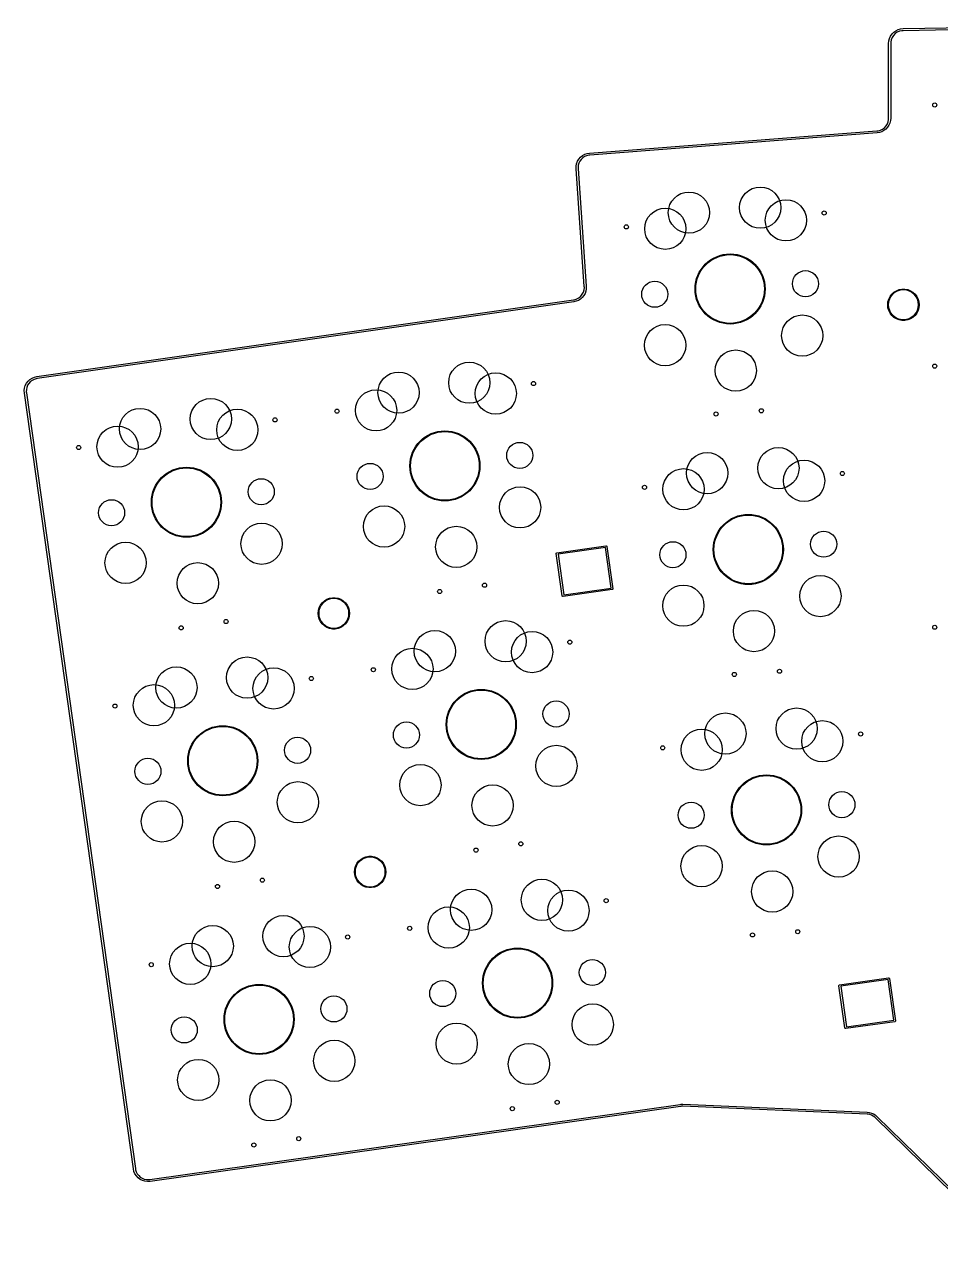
# Model space of a CAD drawing. Extents: x 2.46 to 8.59, y -5.89 to -1.75.
# Drawn here: x 2.464 to 5.09, y -5.228 to -1.749 of the extents above; entities that cross this region are included whole.
import ezdxf

# ---------------------------------------------------------------- set-up
doc = ezdxf.new("R2010")
doc.units = 0
doc.header["$MEASUREMENT"] = 0
doc.layers.add('BLACK', color=7, linetype='CONTINUOUS')

msp = doc.modelspace()

# ---------------------------------------------------------------- linework, layer by layer
at = {"layer": 'BLACK', "linetype": 'CONTINUOUS'}
for p, q in [((4.9508, -1.7772), (4.956, -1.772)), ((4.956, -1.772), (4.9619, -1.7678)), ((4.9658, -1.7721), (4.96, -1.7761)), ((4.9619, -1.7678), (4.9685, -1.7646)), ((4.9724, -1.7693), (4.9658, -1.7721)), ((4.9685, -1.7646), (4.9755, -1.7626)), ((4.9793, -1.7678), (4.9724, -1.7693)), ((4.9755, -1.7626), (4.9828, -1.7619)), ((4.9829, -1.7678), (4.9793, -1.7678)), ((4.9828, -1.7619), (5.7353, -1.7494)), ((4.9828, -1.7619), (4.9828, -1.7619)), ((5.7354, -1.7553), (4.9829, -1.7678)), ((4.9829, -1.7678), (4.9829, -1.7678)), ((4.9411, -1.8042), (4.9418, -1.7969)), ((4.9411, -2.0184), (4.9411, -1.8042)), ((4.9418, -1.7969), (4.9436, -1.7899)), ((4.9436, -1.7899), (4.9467, -1.7832)), ((4.9467, -1.7832), (4.9508, -1.7772)), ((4.9484, -1.7937), (4.947, -1.8006)), ((4.947, -1.8006), (4.947, -1.8042)), ((4.947, -1.8042), (4.947, -2.0184)), ((4.9511, -1.7871), (4.9484, -1.7937)), ((4.955, -1.7812), (4.9511, -1.7871)), ((4.96, -1.7761), (4.955, -1.7812)), ((4.9175, -2.0526), (4.9236, -2.0497)), ((4.9236, -2.0497), (4.9291, -2.0456)), ((4.9333, -2.0496), (4.9277, -2.0539)), ((4.9291, -2.0456), (4.9338, -2.0406)), ((4.9381, -2.0445), (4.9333, -2.0496)), ((4.9338, -2.0406), (4.9374, -2.0348)), ((4.9374, -2.0348), (4.9399, -2.0285)), ((4.9419, -2.0386), (4.9381, -2.0445)), ((4.9399, -2.0285), (4.9411, -2.0218)), ((4.9411, -2.0218), (4.9411, -2.0184)), ((4.9411, -2.0184), (4.9411, -2.0184)), ((4.9447, -2.0322), (4.9419, -2.0386)), ((4.9465, -2.0254), (4.9447, -2.0322)), ((4.947, -2.0184), (4.9465, -2.0254)), ((4.0842, -2.1182), (4.9075, -2.0547)), ((4.908, -2.0606), (4.0847, -2.1241)), ((4.9075, -2.0547), (4.9109, -2.0544)), ((4.9075, -2.0547), (4.9075, -2.0547)), ((4.9075, -2.0547), (4.9075, -2.0547)), ((4.9075, -2.0547), (4.9075, -2.0547)), ((4.9082, -2.0605), (4.908, -2.0606)), ((4.908, -2.0606), (4.908, -2.0606)), ((4.908, -2.0606), (4.908, -2.0606)), ((4.908, -2.0606), (4.908, -2.0606)), ((4.9149, -2.0595), (4.9082, -2.0605)), ((4.9109, -2.0544), (4.9175, -2.0526)), ((4.9216, -2.0572), (4.9149, -2.0595)), ((4.9277, -2.0539), (4.9216, -2.0572)), ((4.0636, -2.1254), (4.0701, -2.1218)), ((4.0701, -2.1218), (4.077, -2.1194)), ((4.077, -2.1194), (4.0842, -2.1182)), ((4.0842, -2.1182), (4.0842, -2.1182)), ((4.0842, -2.1182), (4.0842, -2.1182)), ((4.0453, -2.1633), (4.0454, -2.156)), ((4.0454, -2.156), (4.0468, -2.1488)), ((4.0468, -2.1488), (4.0494, -2.1419)), ((4.0494, -2.1419), (4.0532, -2.1356)), ((4.0516, -2.1534), (4.0509, -2.1598)), ((4.0533, -2.1473), (4.0516, -2.1534)), ((4.0532, -2.1356), (4.058, -2.1301)), ((4.0561, -2.1416), (4.0533, -2.1473)), ((4.0598, -2.1365), (4.0561, -2.1416)), ((4.058, -2.1301), (4.0636, -2.1254)), ((4.0644, -2.1321), (4.0598, -2.1365)), ((4.0696, -2.1285), (4.0644, -2.1321)), ((4.0754, -2.1259), (4.0696, -2.1285)), ((4.0815, -2.1243), (4.0754, -2.1259)), ((4.0847, -2.1241), (4.0815, -2.1243)), ((4.0847, -2.1241), (4.0847, -2.1241)), ((4.0847, -2.1241), (4.0847, -2.1241)), ((4.0847, -2.1241), (4.0847, -2.1241)), ((4.0847, -2.1241), (4.0847, -2.1241)), ((4.0688, -2.5002), (4.0453, -2.1633)), ((4.0453, -2.1633), (4.0453, -2.1633)), ((4.0509, -2.1598), (4.0512, -2.1629)), ((4.0512, -2.1629), (4.0512, -2.1629)), ((4.0512, -2.1629), (4.0512, -2.1629)), ((4.0512, -2.1629), (4.0747, -2.4998)), ((4.0683, -2.5104), (4.0691, -2.5036)), ((4.0691, -2.5036), (4.0688, -2.5002)), ((4.0688, -2.5002), (4.0688, -2.5002)), ((4.0688, -2.5002), (4.0688, -2.5002)), ((4.0747, -2.4998), (4.0746, -2.5068)), ((4.0747, -2.4998), (4.0747, -2.4998)), ((2.5002, -2.7583), (4.0376, -2.5388)), ((4.0376, -2.5388), (4.041, -2.5383)), ((4.0376, -2.5388), (4.0376, -2.5388)), ((4.0376, -2.5388), (4.0376, -2.5388)), ((4.0376, -2.5388), (4.0376, -2.5388)), ((4.041, -2.5383), (4.0475, -2.5361)), ((4.0475, -2.5361), (4.0534, -2.5327)), ((4.0578, -2.5366), (4.0518, -2.5404)), ((4.0534, -2.5327), (4.0587, -2.5283)), ((4.0631, -2.532), (4.0578, -2.5366)), ((4.0587, -2.5283), (4.063, -2.5229)), ((4.063, -2.5229), (4.0662, -2.5169)), ((4.0675, -2.5265), (4.0631, -2.532)), ((4.0662, -2.5169), (4.0683, -2.5104)), ((4.071, -2.5203), (4.0675, -2.5265)), ((4.0734, -2.5137), (4.071, -2.5203)), ((4.0746, -2.5068), (4.0734, -2.5137)), ((4.9391, -2.5446), (4.9414, -2.5366)), ((4.9431, -2.5372), (4.9409, -2.5449)), ((4.9414, -2.5366), (4.9451, -2.5291)), ((4.9466, -2.5301), (4.9431, -2.5372)), ((4.9451, -2.5291), (4.9501, -2.5225)), ((4.9515, -2.5237), (4.9466, -2.5301)), ((4.9501, -2.5225), (4.9563, -2.5169)), ((4.9574, -2.5183), (4.9515, -2.5237)), ((4.9563, -2.5169), (4.9634, -2.5125)), ((4.9642, -2.5141), (4.9574, -2.5183)), ((4.9634, -2.5125), (4.9711, -2.5095)), ((4.9716, -2.5112), (4.9642, -2.5141)), ((4.9711, -2.5095), (4.9793, -2.508)), ((4.9795, -2.5097), (4.9716, -2.5112)), ((4.9793, -2.508), (4.9876, -2.508)), ((4.9875, -2.5097), (4.9795, -2.5097)), ((4.9953, -2.5112), (4.9875, -2.5097)), ((4.9876, -2.508), (4.9958, -2.5095)), ((5.0028, -2.5141), (4.9953, -2.5112)), ((4.9958, -2.5095), (5.0036, -2.5125)), ((5.0096, -2.5183), (5.0028, -2.5141)), ((5.0036, -2.5125), (5.0106, -2.5169)), ((5.0155, -2.5237), (5.0096, -2.5183)), ((5.0106, -2.5169), (5.0168, -2.5225)), ((5.0203, -2.5301), (5.0155, -2.5237)), ((5.0168, -2.5225), (5.0218, -2.5291)), ((5.0239, -2.5372), (5.0203, -2.5301)), ((5.0218, -2.5291), (5.0255, -2.5366)), ((5.026, -2.5449), (5.0239, -2.5372)), ((5.0255, -2.5366), (5.0278, -2.5446)), ((4.0385, -2.5446), (2.5011, -2.7641)), ((4.0386, -2.5446), (4.0385, -2.5446)), ((4.0385, -2.5446), (4.0385, -2.5446)), ((4.0385, -2.5446), (4.0385, -2.5446)), ((4.0385, -2.5446), (4.0385, -2.5446)), ((4.0453, -2.543), (4.0386, -2.5446)), ((4.0518, -2.5404), (4.0453, -2.543)), ((4.9384, -2.5529), (4.9391, -2.5446)), ((4.9391, -2.5612), (4.9384, -2.5529)), ((4.9414, -2.5692), (4.9391, -2.5612)), ((4.9409, -2.5449), (4.9402, -2.5529)), ((4.9402, -2.5529), (4.9409, -2.5608)), ((4.9409, -2.5608), (4.9431, -2.5685)), ((4.9451, -2.5766), (4.9414, -2.5692)), ((4.9431, -2.5685), (4.9466, -2.5757)), ((5.0203, -2.5757), (5.0239, -2.5685)), ((5.0255, -2.5692), (5.0218, -2.5766)), ((5.0239, -2.5685), (5.026, -2.5608)), ((5.0278, -2.5612), (5.0255, -2.5692)), ((5.0268, -2.5529), (5.026, -2.5449)), ((5.026, -2.5608), (5.0268, -2.5529)), ((5.0278, -2.5446), (5.0286, -2.5529)), ((5.0286, -2.5529), (5.0278, -2.5612)), ((4.9501, -2.5832), (4.9451, -2.5766)), ((4.9466, -2.5757), (4.9515, -2.582)), ((4.9563, -2.5889), (4.9501, -2.5832)), ((4.9515, -2.582), (4.9574, -2.5874)), ((4.9634, -2.5932), (4.9563, -2.5889)), ((4.9574, -2.5874), (4.9642, -2.5916)), ((4.9711, -2.5962), (4.9634, -2.5932)), ((4.9642, -2.5916), (4.9716, -2.5945)), ((4.9793, -2.5978), (4.9711, -2.5962)), ((4.9716, -2.5945), (4.9795, -2.596)), ((4.9876, -2.5978), (4.9793, -2.5978)), ((4.9795, -2.596), (4.9875, -2.596)), ((4.9875, -2.596), (4.9953, -2.5945)), ((4.9958, -2.5962), (4.9876, -2.5978)), ((4.9953, -2.5945), (5.0028, -2.5916)), ((5.0036, -2.5932), (4.9958, -2.5962)), ((5.0028, -2.5916), (5.0096, -2.5874)), ((5.0106, -2.5889), (5.0036, -2.5932)), ((5.0096, -2.5874), (5.0155, -2.582)), ((5.0168, -2.5832), (5.0106, -2.5889)), ((5.0155, -2.582), (5.0203, -2.5757)), ((5.0218, -2.5766), (5.0168, -2.5832)), ((2.4669, -2.7844), (2.4703, -2.7778)), ((2.4703, -2.7778), (2.4747, -2.7719)), ((2.477, -2.7782), (2.4736, -2.7836)), ((2.4747, -2.7719), (2.4801, -2.7669)), ((2.4812, -2.7735), (2.477, -2.7782)), ((2.4801, -2.7669), (2.4863, -2.7628)), ((2.4862, -2.7696), (2.4812, -2.7735)), ((2.4919, -2.7666), (2.4862, -2.7696)), ((2.4863, -2.7628), (2.493, -2.76)), ((2.4979, -2.7646), (2.4919, -2.7666)), ((2.493, -2.76), (2.5002, -2.7583)), ((2.501, -2.7641), (2.4979, -2.7646)), ((2.5002, -2.7583), (2.5002, -2.7583)), ((2.5011, -2.7641), (2.501, -2.7641)), ((2.4639, -2.7987), (2.4648, -2.7914)), ((2.4643, -2.8061), (2.4639, -2.7987)), ((2.7766, -5.0284), (2.4643, -2.8061)), ((2.4643, -2.8061), (2.4643, -2.8061)), ((2.4648, -2.7914), (2.4669, -2.7844)), ((2.4699, -2.7957), (2.4697, -2.8021)), ((2.4697, -2.8021), (2.4701, -2.8053)), ((2.4712, -2.7895), (2.4699, -2.7957)), ((2.4701, -2.8053), (2.4701, -2.8053)), ((2.4701, -2.8053), (2.7825, -5.0276)), ((2.4736, -2.7836), (2.4712, -2.7895)), ((3.9886, -3.2649), (3.9897, -3.2635)), ((3.9886, -3.2658), (3.9886, -3.2649)), ((4.0056, -3.3867), (3.9886, -3.2658)), ((3.9897, -3.2635), (3.9906, -3.2631)), ((3.9906, -3.2631), (4.1309, -3.2434)), ((4.1293, -3.2484), (3.9936, -3.2675)), ((3.9936, -3.2675), (4.0099, -3.3837)), ((4.1456, -3.3646), (4.1293, -3.2484)), ((4.1309, -3.2434), (4.1319, -3.2435)), ((4.1319, -3.2435), (4.1333, -3.2446)), ((4.1333, -3.2446), (4.1336, -3.2454)), ((4.1336, -3.2454), (4.1506, -3.3663)), ((4.1486, -3.369), (4.0082, -3.3887)), ((4.0099, -3.3837), (4.1456, -3.3646)), ((4.1495, -3.3687), (4.1486, -3.369)), ((4.1505, -3.3672), (4.1495, -3.3687)), ((4.1506, -3.3663), (4.1505, -3.3672)), ((3.3127, -3.4132), (3.3177, -3.4065)), ((3.3191, -3.4077), (3.3142, -3.4141)), ((3.3177, -3.4065), (3.3239, -3.4009)), ((3.325, -3.4024), (3.3191, -3.4077)), ((3.3239, -3.4009), (3.331, -3.3965)), ((3.3318, -3.3981), (3.325, -3.4024)), ((3.331, -3.3965), (3.3387, -3.3935)), ((3.3392, -3.3953), (3.3318, -3.3981)), ((3.3387, -3.3935), (3.3469, -3.392)), ((3.3471, -3.3938), (3.3392, -3.3953)), ((3.3469, -3.392), (3.3552, -3.392)), ((3.3551, -3.3938), (3.3471, -3.3938)), ((3.3629, -3.3953), (3.3551, -3.3938)), ((3.3552, -3.392), (3.3634, -3.3935)), ((3.3704, -3.3981), (3.3629, -3.3953)), ((3.3634, -3.3935), (3.3712, -3.3965)), ((3.3772, -3.4024), (3.3704, -3.3981)), ((3.3712, -3.3965), (3.3782, -3.4009)), ((3.3831, -3.4077), (3.3772, -3.4024)), ((3.3782, -3.4009), (3.3844, -3.4065)), ((3.3879, -3.4141), (3.3831, -3.4077)), ((3.3844, -3.4065), (3.3894, -3.4132)), ((4.0059, -3.3875), (4.0056, -3.3867)), ((4.0073, -3.3886), (4.0059, -3.3875)), ((4.0082, -3.3887), (4.0073, -3.3886)), ((3.306, -3.4369), (3.3067, -3.4286)), ((3.3067, -3.4452), (3.306, -3.4369)), ((3.3067, -3.4286), (3.309, -3.4206)), ((3.3085, -3.429), (3.3078, -3.4369)), ((3.3078, -3.4369), (3.3085, -3.4449)), ((3.3107, -3.4213), (3.3085, -3.429)), ((3.309, -3.4206), (3.3127, -3.4132)), ((3.3142, -3.4141), (3.3107, -3.4213)), ((3.3915, -3.4213), (3.3879, -3.4141)), ((3.3894, -3.4132), (3.3931, -3.4206)), ((3.3936, -3.429), (3.3915, -3.4213)), ((3.3931, -3.4206), (3.3954, -3.4286)), ((3.3944, -3.4369), (3.3936, -3.429)), ((3.3936, -3.4449), (3.3944, -3.4369)), ((3.3954, -3.4286), (3.3962, -3.4369)), ((3.3962, -3.4369), (3.3954, -3.4452)), ((3.309, -3.4532), (3.3067, -3.4452)), ((3.3085, -3.4449), (3.3107, -3.4526)), ((3.3127, -3.4607), (3.309, -3.4532)), ((3.3107, -3.4526), (3.3142, -3.4597)), ((3.3177, -3.4673), (3.3127, -3.4607)), ((3.3142, -3.4597), (3.3191, -3.4661)), ((3.3239, -3.4729), (3.3177, -3.4673)), ((3.3191, -3.4661), (3.325, -3.4715)), ((3.331, -3.4773), (3.3239, -3.4729)), ((3.325, -3.4715), (3.3318, -3.4757)), ((3.3387, -3.4803), (3.331, -3.4773)), ((3.3318, -3.4757), (3.3392, -3.4786)), ((3.3392, -3.4786), (3.3471, -3.48)), ((3.3551, -3.48), (3.3629, -3.4786)), ((3.3629, -3.4786), (3.3704, -3.4757)), ((3.3712, -3.4773), (3.3634, -3.4803)), ((3.3704, -3.4757), (3.3772, -3.4715)), ((3.3782, -3.4729), (3.3712, -3.4773)), ((3.3772, -3.4715), (3.3831, -3.4661)), ((3.3844, -3.4673), (3.3782, -3.4729)), ((3.3831, -3.4661), (3.3879, -3.4597)), ((3.3894, -3.4607), (3.3844, -3.4673)), ((3.3879, -3.4597), (3.3915, -3.4526)), ((3.3931, -3.4532), (3.3894, -3.4607)), ((3.3915, -3.4526), (3.3936, -3.4449)), ((3.3954, -3.4452), (3.3931, -3.4532)), ((3.3469, -3.4818), (3.3387, -3.4803)), ((3.3552, -3.4818), (3.3469, -3.4818)), ((3.3471, -3.48), (3.3551, -3.48)), ((3.3634, -3.4803), (3.3552, -3.4818)), ((3.428, -4.1417), (3.4351, -4.1373)), ((3.4359, -4.1389), (3.4291, -4.1431)), ((3.4351, -4.1373), (3.4428, -4.1343)), ((3.4433, -4.136), (3.4359, -4.1389)), ((3.4428, -4.1343), (3.451, -4.1328)), ((3.4512, -4.1345), (3.4433, -4.136)), ((3.451, -4.1328), (3.4593, -4.1328)), ((3.4592, -4.1345), (3.4512, -4.1345)), ((3.467, -4.136), (3.4592, -4.1345)), ((3.4593, -4.1328), (3.4675, -4.1343)), ((3.4745, -4.1389), (3.467, -4.136)), ((3.4675, -4.1343), (3.4753, -4.1373)), ((3.4813, -4.1431), (3.4745, -4.1389)), ((3.4753, -4.1373), (3.4824, -4.1417)), ((3.4101, -4.1777), (3.4109, -4.1694)), ((3.4109, -4.1694), (3.4131, -4.1614)), ((3.4126, -4.1697), (3.4119, -4.1777)), ((3.4148, -4.162), (3.4126, -4.1697)), ((3.4131, -4.1614), (3.4168, -4.1539)), ((3.4184, -4.1549), (3.4148, -4.162)), ((3.4168, -4.1539), (3.4219, -4.1473)), ((3.4232, -4.1485), (3.4184, -4.1549)), ((3.4219, -4.1473), (3.428, -4.1417)), ((3.4291, -4.1431), (3.4232, -4.1485)), ((3.4872, -4.1485), (3.4813, -4.1431)), ((3.4824, -4.1417), (3.4885, -4.1473)), ((3.492, -4.1549), (3.4872, -4.1485)), ((3.4885, -4.1473), (3.4935, -4.1539)), ((3.4956, -4.162), (3.492, -4.1549)), ((3.4935, -4.1539), (3.4972, -4.1614)), ((3.4978, -4.1697), (3.4956, -4.162)), ((3.4972, -4.1614), (3.4995, -4.1694)), ((3.4985, -4.1777), (3.4978, -4.1697)), ((3.4995, -4.1694), (3.5003, -4.1777)), ((3.4109, -4.186), (3.4101, -4.1777)), ((3.4131, -4.194), (3.4109, -4.186)), ((3.4119, -4.1777), (3.4126, -4.1856)), ((3.4126, -4.1856), (3.4148, -4.1933)), ((3.4168, -4.2014), (3.4131, -4.194)), ((3.4148, -4.1933), (3.4184, -4.2005)), ((3.4219, -4.208), (3.4168, -4.2014)), ((3.4184, -4.2005), (3.4232, -4.2068)), ((3.428, -4.2137), (3.4219, -4.208)), ((3.4232, -4.2068), (3.4291, -4.2122)), ((3.4813, -4.2122), (3.4872, -4.2068)), ((3.4885, -4.208), (3.4824, -4.2137)), ((3.4872, -4.2068), (3.492, -4.2005)), ((3.4935, -4.2014), (3.4885, -4.208)), ((3.492, -4.2005), (3.4956, -4.1933)), ((3.4972, -4.194), (3.4935, -4.2014)), ((3.4956, -4.1933), (3.4978, -4.1856)), ((3.4995, -4.186), (3.4972, -4.194)), ((3.4978, -4.1856), (3.4985, -4.1777)), ((3.5003, -4.1777), (3.4995, -4.186)), ((3.4351, -4.218), (3.428, -4.2137)), ((3.4291, -4.2122), (3.4359, -4.2164)), ((3.4428, -4.221), (3.4351, -4.218)), ((3.4359, -4.2164), (3.4433, -4.2193)), ((3.451, -4.2226), (3.4428, -4.221)), ((3.4433, -4.2193), (3.4512, -4.2208)), ((3.4593, -4.2226), (3.451, -4.2226)), ((3.4512, -4.2208), (3.4592, -4.2208)), ((3.4592, -4.2208), (3.467, -4.2193)), ((3.4675, -4.221), (3.4593, -4.2226)), ((3.467, -4.2193), (3.4745, -4.2164)), ((3.4753, -4.218), (3.4675, -4.221)), ((3.4745, -4.2164), (3.4813, -4.2122)), ((3.4824, -4.2137), (3.4753, -4.218)), ((4.8007, -4.501), (4.941, -4.4813)), ((4.9393, -4.4863), (4.8037, -4.5054)), ((4.9557, -4.6025), (4.9393, -4.4863)), ((4.941, -4.4813), (4.942, -4.4814)), ((4.942, -4.4814), (4.9434, -4.4825)), ((4.9434, -4.4825), (4.9437, -4.4833)), ((4.9437, -4.4833), (4.9607, -4.6042)), ((4.7987, -4.5028), (4.7998, -4.5013)), ((4.7987, -4.5037), (4.7987, -4.5028)), ((4.8157, -4.6246), (4.7987, -4.5037)), ((4.7998, -4.5013), (4.8007, -4.501)), ((4.8037, -4.5054), (4.82, -4.6216)), ((4.816, -4.6254), (4.8157, -4.6246)), ((4.8174, -4.6265), (4.816, -4.6254)), ((4.8183, -4.6266), (4.8174, -4.6265)), ((4.9587, -4.6068), (4.8183, -4.6266)), ((4.82, -4.6216), (4.9557, -4.6025)), ((4.9595, -4.6065), (4.9587, -4.6068)), ((4.9606, -4.6051), (4.9595, -4.6065)), ((4.9607, -4.6042), (4.9606, -4.6051)), ((2.8236, -5.0585), (4.3437, -4.8435)), ((4.3445, -4.8493), (2.8245, -5.0644)), ((4.3437, -4.8435), (4.3463, -4.8432)), ((4.3437, -4.8435), (4.3437, -4.8435)), ((4.3437, -4.8435), (4.3437, -4.8435)), ((4.3437, -4.8435), (4.3437, -4.8435)), ((4.3456, -4.8492), (4.3445, -4.8493)), ((4.3445, -4.8493), (4.3445, -4.8493)), ((4.3445, -4.8493), (4.3445, -4.8493)), ((4.3478, -4.849), (4.3456, -4.8492)), ((4.3463, -4.8432), (4.3489, -4.8431)), ((4.3501, -4.849), (4.3478, -4.849)), ((4.3489, -4.8431), (4.3514, -4.8431)), ((4.3512, -4.849), (4.3501, -4.849)), ((4.8793, -4.8718), (4.3512, -4.849)), ((4.3512, -4.849), (4.3512, -4.849)), ((4.3512, -4.849), (4.3512, -4.849)), ((4.3512, -4.849), (4.3512, -4.849)), ((4.3514, -4.8431), (4.3514, -4.8431)), ((4.3514, -4.8431), (4.3514, -4.8431)), ((4.3514, -4.8431), (4.3514, -4.8431)), ((4.3514, -4.8431), (4.3514, -4.8431)), ((4.3514, -4.8431), (4.8796, -4.8659)), ((4.8796, -4.8659), (4.8796, -4.8659)), ((4.8796, -4.8659), (4.8796, -4.8659)), ((4.8796, -4.8659), (4.8857, -4.8667)), ((4.8857, -4.8667), (4.8917, -4.8683)), ((4.8917, -4.8683), (4.8974, -4.8707)), ((4.882, -4.8719), (4.8793, -4.8718)), ((4.8793, -4.8718), (4.8793, -4.8718)), ((4.8872, -4.873), (4.882, -4.8719)), ((4.8923, -4.8747), (4.8872, -4.873)), ((4.897, -4.8772), (4.8923, -4.8747)), ((4.9013, -4.8803), (4.897, -4.8772)), ((4.8974, -4.8707), (4.9026, -4.874)), ((4.9032, -4.8822), (4.9013, -4.8803)), ((4.9026, -4.874), (4.9073, -4.8779)), ((5.2575, -5.2284), (4.9032, -4.8822)), ((4.9032, -4.8822), (4.9032, -4.8822)), ((4.9073, -4.8779), (4.9074, -4.8779)), ((4.9074, -4.8779), (5.2617, -5.2242)), ((2.7783, -5.0356), (2.7766, -5.0284)), ((2.7766, -5.0284), (2.7766, -5.0284)), ((2.7766, -5.0284), (2.7766, -5.0284)), ((2.7766, -5.0284), (2.7766, -5.0284)), ((2.7812, -5.0424), (2.7783, -5.0356)), ((2.7852, -5.0486), (2.7812, -5.0424)), ((2.7825, -5.0276), (2.7825, -5.0276)), ((2.7825, -5.0276), (2.7829, -5.0307)), ((2.7829, -5.0307), (2.7849, -5.0368)), ((2.7849, -5.0368), (2.7879, -5.0424)), ((2.7879, -5.0424), (2.7918, -5.0474)), ((2.7902, -5.054), (2.7852, -5.0486)), ((2.7961, -5.0584), (2.7902, -5.054)), ((2.7918, -5.0474), (2.7965, -5.0517)), ((2.8027, -5.0617), (2.7961, -5.0584)), ((2.7965, -5.0517), (2.8019, -5.0551)), ((2.8019, -5.0551), (2.8079, -5.0575)), ((2.8098, -5.0639), (2.8027, -5.0617)), ((2.8079, -5.0575), (2.8141, -5.0588)), ((2.8171, -5.0648), (2.8098, -5.0639)), ((2.8141, -5.0588), (2.8205, -5.059)), ((2.8245, -5.0644), (2.8171, -5.0648)), ((2.8205, -5.059), (2.8236, -5.0585)), ((2.8236, -5.0585), (2.8236, -5.0585)), ((2.8245, -5.0644), (2.8245, -5.0644)), ((2.8245, -5.0644), (2.8245, -5.0644)), ((2.8245, -5.0644), (2.8245, -5.0644))]:
    msp.add_line(p, q, dxfattribs=at)
at = {"layer": 'BLACK'}
for centre, radius in [((5.0732, -1.9806), 0.00591), ((4.573, -2.2747), 0.0591), ((4.3688, -2.289), 0.0591), ((4.6466, -2.311), 0.0591), ((4.301, -2.3352), 0.0591), ((4.7564, -2.2901), 0.00591), ((4.1893, -2.3298), 0.00591), ((4.4867, -2.5077), 0.1004), ((4.4867, -2.5077), 0.0984), ((4.7027, -2.4926), 0.0374), ((4.2707, -2.5228), 0.0374), ((4.9835, -2.5529), 0.0433), ((4.6934, -2.6412), 0.0591), ((4.3006, -2.6687), 0.0591), ((4.503, -2.7414), 0.0591), ((3.5365, -2.8046), 0.0591), ((3.7393, -2.7761), 0.0591), ((3.8152, -2.8071), 0.0591), ((5.0732, -2.7287), 0.00591), ((3.9233, -2.7786), 0.00591), ((3.4721, -2.8554), 0.0591), ((2.7958, -2.9087), 0.0591), ((2.9985, -2.8802), 0.0591), ((3.0744, -2.9112), 0.0591), ((3.3603, -2.8577), 0.00591), ((4.5762, -2.8566), 0.00591), ((3.1825, -2.8827), 0.00591), ((4.4466, -2.8657), 0.00591), ((2.7313, -2.9595), 0.0591), ((3.6694, -3.0145), 0.1004), ((3.6694, -3.0145), 0.0984), ((2.6196, -2.9619), 0.00591), ((3.8838, -2.9844), 0.0374), ((4.421, -3.0352), 0.0591), ((4.6252, -3.0209), 0.0591), ((2.9286, -3.1186), 0.1004), ((2.9286, -3.1186), 0.0984), ((3.455, -3.0446), 0.0374), ((4.3532, -3.0814), 0.0591), ((4.6988, -3.0572), 0.0591), ((3.1431, -3.0885), 0.0374), ((4.8086, -3.0363), 0.00591), ((3.8849, -3.1333), 0.0591), ((4.2415, -3.076), 0.00591), ((2.7142, -3.1487), 0.0374), ((3.495, -3.1881), 0.0591), ((4.5389, -3.2539), 0.1004), ((4.5389, -3.2539), 0.0984), ((3.1441, -3.2374), 0.0591), ((3.702, -3.2465), 0.0591), ((2.7543, -3.2922), 0.0591), ((4.3229, -3.269), 0.0374), ((4.7549, -3.2388), 0.0374), ((2.9612, -3.3506), 0.0591), ((4.7455, -3.3874), 0.0591), ((3.6544, -3.3744), 0.00591), ((3.783, -3.3563), 0.00591), ((4.3528, -3.4149), 0.0591), ((3.3511, -3.4369), 0.0433), ((4.5552, -3.4876), 0.0591), ((2.9136, -3.4785), 0.00591), ((3.0423, -3.4604), 0.00591), ((3.8434, -3.5168), 0.0591), ((5.0732, -3.4767), 0.00591), ((3.6406, -3.5453), 0.0591), ((3.9193, -3.5479), 0.0591), ((4.0274, -3.5194), 0.00591), ((3.5762, -3.5961), 0.0591), ((3.1026, -3.6209), 0.0591), ((2.8999, -3.6494), 0.0591), ((3.1785, -3.652), 0.0591), ((3.2866, -3.6235), 0.00591), ((3.4644, -3.5985), 0.00591), ((4.4988, -3.6119), 0.00591), ((4.6284, -3.6028), 0.00591), ((2.8355, -3.7002), 0.0591), ((3.7735, -3.7552), 0.1004), ((3.7735, -3.7552), 0.0984), ((3.9879, -3.7251), 0.0374), ((2.7237, -3.7026), 0.00591), ((4.4732, -3.7814), 0.0591), ((4.6774, -3.7671), 0.0591), ((3.5591, -3.7854), 0.0374), ((4.751, -3.8034), 0.0591), ((3.0327, -3.8593), 0.1004), ((3.0327, -3.8593), 0.0984), ((3.2472, -3.8292), 0.0374), ((4.4053, -3.8276), 0.0591), ((4.8608, -3.7825), 0.00591), ((3.989, -3.874), 0.0591), ((4.2937, -3.8222), 0.00591), ((2.8183, -3.8895), 0.0374), ((3.5991, -3.9288), 0.0591), ((3.2482, -3.9781), 0.0591), ((3.8061, -3.9872), 0.0591), ((4.5911, -4.0001), 0.1004), ((4.5911, -4.0001), 0.0984), ((4.8071, -3.985), 0.0374), ((2.8584, -4.0329), 0.0591), ((4.3751, -4.0152), 0.0374), ((3.0654, -4.0913), 0.0591), ((3.8871, -4.0971), 0.00591), ((4.405, -4.1611), 0.0591), ((4.7977, -4.1336), 0.0591), ((3.4552, -4.1777), 0.0433), ((3.7585, -4.1152), 0.00591), ((4.6074, -4.2338), 0.0591), ((3.1464, -4.2012), 0.00591), ((3.9475, -4.2576), 0.0591), ((3.0177, -4.2193), 0.00591), ((3.7447, -4.2861), 0.0591), ((4.0234, -4.2886), 0.0591), ((3.6803, -4.3369), 0.0591), ((4.1315, -4.2601), 0.00591), ((3.2067, -4.3617), 0.0591), ((3.004, -4.3902), 0.0591), ((3.2826, -4.3927), 0.0591), ((3.5685, -4.3393), 0.00591), ((4.6806, -4.349), 0.00591), ((2.9396, -4.441), 0.0591), ((3.3908, -4.3642), 0.00591), ((4.551, -4.3581), 0.00591), ((3.8776, -4.496), 0.1004), ((3.8776, -4.496), 0.0984), ((2.8278, -4.4434), 0.00591), ((4.092, -4.4659), 0.0374), ((3.1369, -4.6001), 0.1004), ((3.1369, -4.6001), 0.0984), ((3.6632, -4.5261), 0.0374), ((3.3513, -4.57), 0.0374), ((4.0931, -4.6148), 0.0591), ((2.9224, -4.6302), 0.0374), ((3.7032, -4.6696), 0.0591), ((3.3523, -4.7189), 0.0591), ((3.9102, -4.728), 0.0591), ((2.9625, -4.7737), 0.0591), ((3.1695, -4.8321), 0.0591), ((3.9912, -4.8378), 0.00591), ((3.8626, -4.8559), 0.00591), ((3.2505, -4.9419), 0.00591), ((3.1218, -4.96), 0.00591)]:
    msp.add_circle(centre, radius, dxfattribs=at)

doc.saveas('drawing.dxf')
